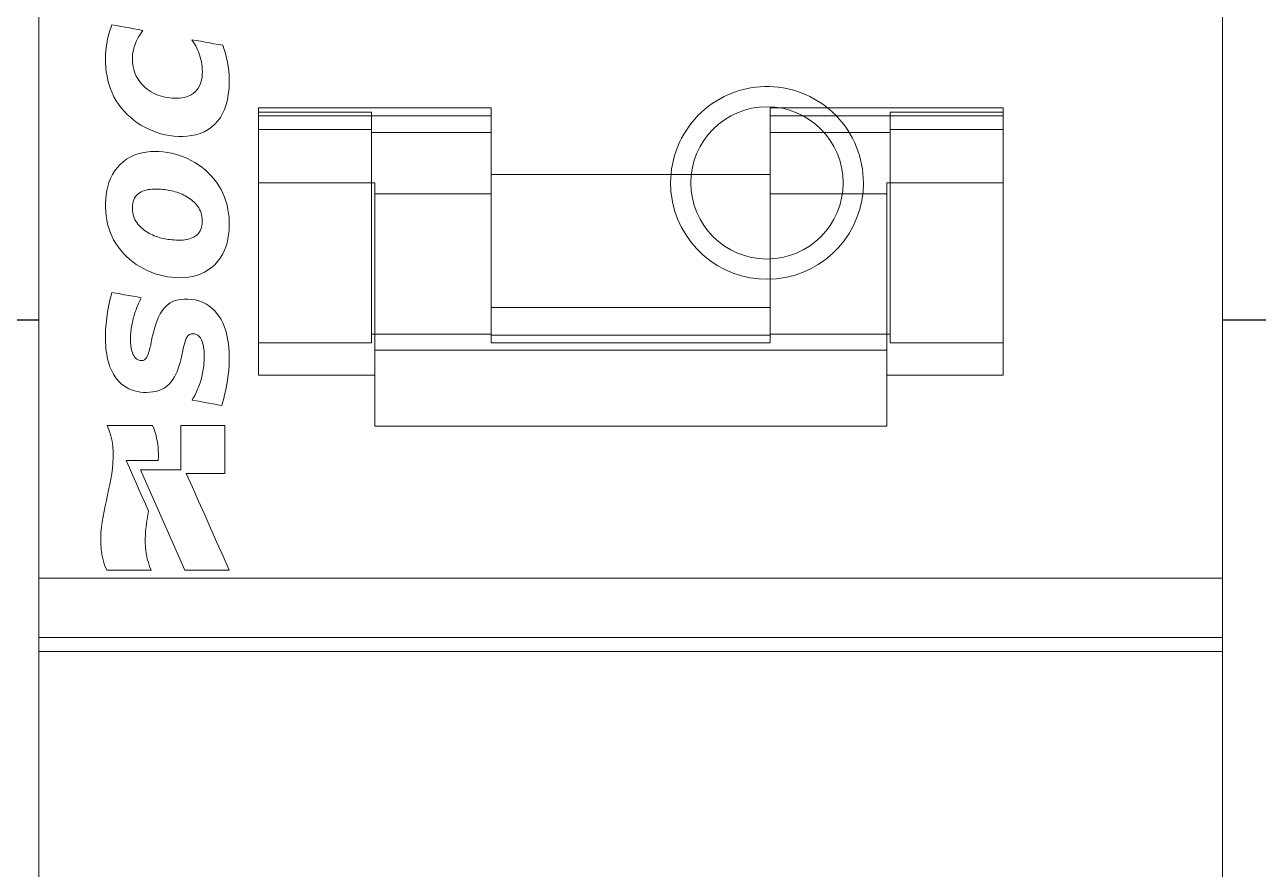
# Model space of a CAD drawing. Header units: millimetres. Extents: x 37984 to 70752, y 14140 to 37584.
# Drawn here: x 39367.83 to 39386.38, y 35683.64 to 35696.34 of the extents above; entities that cross this region are included whole.
import ezdxf

# ---------------------------------------------------------------- set-up
doc = ezdxf.new("R2010")
doc.units = ezdxf.units.MM
doc.set_wipeout_variables(frame=1)
doc.layers.add('000-PI-Oprema', color=30, linetype='Continuous', lineweight=5)
doc.layers.add('004-PI-DIN Šina', color=3, linetype='Continuous')

# ---------------------------------------------------------------- blocks, each defined once
blk = doc.blocks.new('*U853')
at = {"layer": '004-PI-DIN Šina'}
blk.add_lwpolyline([(410, -17.5), (410, 17.5), (0, 17.5), (0, -17.5)], close=True, dxfattribs=at)
blk = doc.blocks.new('U30_48290102')
blk.add_wipeout([(47046.392, 36634.767), (47064.192, 36634.767), (47064.192, 36545.267), (47046.392, 36545.267)]).dxf.layer = '000-PI-Oprema'
at = {"layer": '000-PI-Oprema'}
for p, q in [((47046.392, 36568.63), (47046.392, 36611.404)), ((47064.192, 36568.63), (47064.192, 36611.404)), ((47047.465, 36576.886), (47047.478, 36576.922)), ((47047.478, 36576.922), (47047.491, 36576.957)), ((47047.491, 36576.957), (47047.557, 36576.945)), ((47047.557, 36576.945), (47047.623, 36576.932)), ((47047.623, 36576.932), (47047.689, 36576.92)), ((47047.689, 36576.92), (47047.755, 36576.908)), ((47047.755, 36576.908), (47047.821, 36576.896)), ((47047.418, 36576.705), (47047.425, 36576.742)), ((47047.425, 36576.742), (47047.434, 36576.778)), ((47047.434, 36576.778), (47047.443, 36576.815)), ((47047.443, 36576.815), (47047.454, 36576.851)), ((47047.454, 36576.851), (47047.465, 36576.886)), ((47047.821, 36576.896), (47047.887, 36576.883)), ((47047.877, 36576.746), (47047.861, 36576.713)), ((47047.894, 36576.778), (47047.877, 36576.746)), ((47047.887, 36576.883), (47047.953, 36576.871)), ((47047.913, 36576.81), (47047.894, 36576.778)), ((47047.933, 36576.841), (47047.913, 36576.81)), ((47047.953, 36576.871), (47047.933, 36576.841)), ((47047.953, 36576.871), (47047.953, 36576.871)), ((47048.693, 36576.731), (47048.759, 36576.719)), ((47048.713, 36576.7), (47048.693, 36576.731)), ((47048.693, 36576.731), (47048.693, 36576.731)), ((47047.394, 36576.509), (47047.399, 36576.575)), ((47047.399, 36576.575), (47047.406, 36576.64)), ((47047.406, 36576.64), (47047.418, 36576.705)), ((47047.418, 36576.705), (47047.418, 36576.705)), ((47047.806, 36576.54), (47047.801, 36576.503)), ((47047.813, 36576.575), (47047.806, 36576.54)), ((47047.822, 36576.611), (47047.813, 36576.575)), ((47047.833, 36576.645), (47047.822, 36576.611)), ((47047.846, 36576.68), (47047.833, 36576.645)), ((47047.861, 36576.713), (47047.846, 36576.68)), ((47048.733, 36576.669), (47048.713, 36576.7)), ((47048.751, 36576.637), (47048.733, 36576.669)), ((47048.767, 36576.604), (47048.751, 36576.637)), ((47048.759, 36576.719), (47048.825, 36576.707)), ((47048.783, 36576.571), (47048.767, 36576.604)), ((47048.796, 36576.537), (47048.783, 36576.571)), ((47048.809, 36576.502), (47048.796, 36576.537)), ((47048.825, 36576.707), (47048.891, 36576.695)), ((47048.891, 36576.695), (47048.958, 36576.683)), ((47048.958, 36576.683), (47049.024, 36576.671)), ((47049.024, 36576.671), (47049.09, 36576.659)), ((47049.09, 36576.659), (47049.156, 36576.647)), ((47049.156, 36576.647), (47049.178, 36576.586)), ((47049.156, 36576.647), (47049.156, 36576.647)), ((47049.178, 36576.586), (47049.197, 36576.523)), ((47047.392, 36576.444), (47047.394, 36576.509)), ((47047.393, 36576.378), (47047.392, 36576.444)), ((47047.398, 36576.312), (47047.393, 36576.378)), ((47047.801, 36576.503), (47047.798, 36576.467)), ((47047.798, 36576.467), (47047.798, 36576.43)), ((47047.798, 36576.43), (47047.8, 36576.394)), ((47047.8, 36576.394), (47047.804, 36576.357)), ((47047.804, 36576.357), (47047.81, 36576.321)), ((47048.819, 36576.467), (47048.809, 36576.502)), ((47048.828, 36576.432), (47048.819, 36576.467)), ((47048.836, 36576.396), (47048.828, 36576.432)), ((47048.842, 36576.36), (47048.836, 36576.396)), ((47048.846, 36576.323), (47048.842, 36576.36)), ((47049.197, 36576.523), (47049.213, 36576.459)), ((47049.213, 36576.459), (47049.226, 36576.395)), ((47049.226, 36576.395), (47049.237, 36576.33)), ((47047.405, 36576.246), (47047.398, 36576.312)), ((47047.416, 36576.182), (47047.405, 36576.246)), ((47047.429, 36576.117), (47047.416, 36576.182)), ((47047.81, 36576.321), (47047.818, 36576.285)), ((47047.818, 36576.285), (47047.829, 36576.25)), ((47047.829, 36576.25), (47047.842, 36576.216)), ((47047.842, 36576.216), (47047.857, 36576.183)), ((47047.857, 36576.183), (47047.875, 36576.151)), ((47048.84, 36576.141), (47048.845, 36576.177)), ((47048.845, 36576.177), (47048.849, 36576.213)), ((47048.849, 36576.287), (47048.846, 36576.323)), ((47048.85, 36576.25), (47048.849, 36576.287)), ((47048.849, 36576.213), (47048.85, 36576.25)), ((47049.237, 36576.33), (47049.246, 36576.264)), ((47049.246, 36576.264), (47049.251, 36576.199)), ((47049.251, 36576.199), (47049.254, 36576.134)), ((47047.447, 36576.054), (47047.429, 36576.117)), ((47047.468, 36575.991), (47047.447, 36576.054)), ((47047.493, 36575.93), (47047.468, 36575.991)), ((47047.875, 36576.151), (47047.894, 36576.12)), ((47047.894, 36576.12), (47047.916, 36576.09)), ((47047.916, 36576.09), (47047.94, 36576.062)), ((47047.94, 36576.062), (47047.965, 36576.036)), ((47047.965, 36576.036), (47047.992, 36576.011)), ((47047.992, 36576.011), (47048.021, 36575.988)), ((47048.021, 36575.988), (47048.05, 36575.966)), ((47048.765, 36575.975), (47048.787, 36576.004)), ((47048.787, 36576.004), (47048.805, 36576.036)), ((47048.805, 36576.036), (47048.82, 36576.07)), ((47048.82, 36576.07), (47048.831, 36576.105)), ((47048.831, 36576.105), (47048.84, 36576.141)), ((47049.251, 36576.002), (47049.245, 36575.936)), ((47049.254, 36576.068), (47049.251, 36576.002)), ((47049.254, 36576.134), (47049.254, 36576.068)), ((47056.961, 36575.976), (47057.029, 36575.993)), ((47057.029, 36575.993), (47057.098, 36576.006)), ((47057.098, 36576.006), (47057.167, 36576.017)), ((47057.167, 36576.017), (47057.237, 36576.023)), ((47057.237, 36576.023), (47057.307, 36576.027)), ((47057.307, 36576.027), (47057.377, 36576.027)), ((47057.377, 36576.027), (47057.447, 36576.023)), ((47057.447, 36576.023), (47057.517, 36576.017)), ((47057.517, 36576.017), (47057.587, 36576.006)), ((47057.587, 36576.006), (47057.656, 36575.993)), ((47057.656, 36575.993), (47057.724, 36575.976)), ((47047.521, 36575.871), (47047.493, 36575.93)), ((47047.554, 36575.813), (47047.521, 36575.871)), ((47047.59, 36575.759), (47047.554, 36575.813)), ((47048.05, 36575.966), (47048.081, 36575.946)), ((47048.081, 36575.946), (47048.113, 36575.928)), ((47048.113, 36575.928), (47048.146, 36575.912)), ((47048.146, 36575.912), (47048.181, 36575.898)), ((47048.181, 36575.898), (47048.215, 36575.886)), ((47048.215, 36575.886), (47048.251, 36575.876)), ((47048.251, 36575.876), (47048.286, 36575.868)), ((47048.286, 36575.868), (47048.322, 36575.861)), ((47048.322, 36575.861), (47048.359, 36575.856)), ((47048.359, 36575.856), (47048.396, 36575.852)), ((47048.396, 36575.852), (47048.432, 36575.851)), ((47048.432, 36575.851), (47048.469, 36575.851)), ((47048.469, 36575.851), (47048.506, 36575.853)), ((47048.506, 36575.853), (47048.543, 36575.857)), ((47048.543, 36575.857), (47048.579, 36575.864)), ((47048.579, 36575.864), (47048.614, 36575.873)), ((47048.614, 36575.873), (47048.649, 36575.887)), ((47048.649, 36575.887), (47048.681, 36575.904)), ((47048.681, 36575.904), (47048.712, 36575.924)), ((47048.712, 36575.924), (47048.74, 36575.948)), ((47048.74, 36575.948), (47048.765, 36575.975)), ((47049.222, 36575.806), (47049.204, 36575.743)), ((47049.235, 36575.871), (47049.222, 36575.806)), ((47049.245, 36575.936), (47049.235, 36575.871)), ((47056.518, 36575.77), (47056.576, 36575.808)), ((47056.576, 36575.808), (47056.637, 36575.844)), ((47056.637, 36575.844), (47056.699, 36575.877)), ((47056.699, 36575.877), (47056.763, 36575.906)), ((47056.763, 36575.906), (47056.828, 36575.933)), ((47056.828, 36575.933), (47056.894, 36575.956)), ((47056.894, 36575.956), (47056.961, 36575.976)), ((47057.724, 36575.976), (47057.791, 36575.956)), ((47057.791, 36575.956), (47057.857, 36575.933)), ((47057.857, 36575.933), (47057.922, 36575.906)), ((47057.922, 36575.906), (47057.985, 36575.877)), ((47057.985, 36575.877), (47058.048, 36575.844)), ((47058.048, 36575.844), (47058.108, 36575.808)), ((47058.108, 36575.808), (47058.167, 36575.77)), ((47047.63, 36575.706), (47047.59, 36575.759)), ((47047.673, 36575.656), (47047.63, 36575.706)), ((47047.719, 36575.608), (47047.673, 36575.656)), ((47047.767, 36575.564), (47047.719, 36575.608)), ((47049.154, 36575.62), (47049.121, 36575.563)), ((47049.182, 36575.68), (47049.154, 36575.62)), ((47049.204, 36575.743), (47049.182, 36575.68)), ((47053.192, 36575.706), (47049.692, 36575.706)), ((47049.692, 36575.642), (47049.692, 36575.706)), ((47049.692, 36575.642), (47051.392, 36575.642)), ((47049.692, 36575.381), (47049.692, 36575.642)), ((47051.392, 36575.642), (47051.392, 36575.336)), ((47053.192, 36575.706), (47053.192, 36575.336)), ((47056.304, 36575.589), (47056.354, 36575.638)), ((47056.354, 36575.638), (47056.407, 36575.685)), ((47056.407, 36575.685), (47056.461, 36575.729)), ((47056.461, 36575.729), (47056.518, 36575.77)), ((47060.892, 36575.706), (47057.392, 36575.706)), ((47057.392, 36575.336), (47057.392, 36575.706)), ((47058.167, 36575.77), (47058.224, 36575.729)), ((47058.224, 36575.729), (47058.278, 36575.685)), ((47058.278, 36575.685), (47058.33, 36575.638)), ((47058.33, 36575.638), (47058.38, 36575.589)), ((47059.192, 36575.642), (47060.892, 36575.642)), ((47059.192, 36575.336), (47059.192, 36575.642)), ((47060.892, 36575.706), (47060.892, 36575.642)), ((47060.892, 36575.642), (47060.892, 36575.381)), ((47047.818, 36575.522), (47047.767, 36575.564)), ((47047.871, 36575.483), (47047.818, 36575.522)), ((47047.926, 36575.447), (47047.871, 36575.483)), ((47047.984, 36575.415), (47047.926, 36575.447)), ((47049.038, 36575.46), (47048.989, 36575.416)), ((47049.082, 36575.509), (47049.038, 36575.46)), ((47049.121, 36575.563), (47049.082, 36575.509)), ((47049.692, 36575.584), (47053.192, 36575.584)), ((47056.129, 36575.371), (47056.169, 36575.429)), ((47056.169, 36575.429), (47056.211, 36575.484)), ((47056.211, 36575.484), (47056.256, 36575.538)), ((47056.256, 36575.538), (47056.304, 36575.589)), ((47057.392, 36575.584), (47060.892, 36575.584)), ((47058.38, 36575.589), (47058.428, 36575.538)), ((47058.428, 36575.538), (47058.473, 36575.484)), ((47058.473, 36575.484), (47058.516, 36575.429)), ((47058.516, 36575.429), (47058.556, 36575.371)), ((47048.043, 36575.385), (47047.984, 36575.415)), ((47048.104, 36575.359), (47048.043, 36575.385)), ((47048.165, 36575.336), (47048.104, 36575.359)), ((47048.228, 36575.317), (47048.165, 36575.336)), ((47048.293, 36575.302), (47048.228, 36575.317)), ((47048.358, 36575.29), (47048.293, 36575.302)), ((47048.423, 36575.281), (47048.358, 36575.29)), ((47048.489, 36575.277), (47048.423, 36575.281)), ((47048.555, 36575.276), (47048.489, 36575.277)), ((47048.621, 36575.28), (47048.555, 36575.276)), ((47048.687, 36575.288), (47048.621, 36575.28)), ((47048.752, 36575.301), (47048.687, 36575.288)), ((47048.815, 36575.32), (47048.752, 36575.301)), ((47048.876, 36575.346), (47048.815, 36575.32)), ((47048.935, 36575.378), (47048.876, 36575.346)), ((47048.989, 36575.416), (47048.935, 36575.378)), ((47051.392, 36575.381), (47049.692, 36575.381)), ((47049.692, 36572.173), (47049.692, 36575.381)), ((47051.392, 36575.336), (47053.192, 36575.336)), ((47051.392, 36572.301), (47051.392, 36575.336)), ((47053.192, 36572.301), (47053.192, 36575.336)), ((47056.027, 36575.188), (47056.058, 36575.251)), ((47056.058, 36575.251), (47056.092, 36575.312)), ((47056.092, 36575.312), (47056.129, 36575.371)), ((47057.392, 36575.336), (47059.192, 36575.336)), ((47057.392, 36572.301), (47057.392, 36575.336)), ((47058.556, 36575.371), (47058.593, 36575.312)), ((47058.593, 36575.312), (47058.626, 36575.251)), ((47058.626, 36575.251), (47058.657, 36575.188)), ((47060.892, 36575.381), (47059.192, 36575.381)), ((47059.192, 36572.301), (47059.192, 36575.336)), ((47060.892, 36572.173), (47060.892, 36575.381)), ((47055.953, 36574.991), (47055.974, 36575.058)), ((47055.974, 36575.058), (47055.999, 36575.123)), ((47055.999, 36575.123), (47056.027, 36575.188)), ((47058.657, 36575.188), (47058.685, 36575.123)), ((47058.685, 36575.123), (47058.71, 36575.058)), ((47058.71, 36575.058), (47058.732, 36574.991)), ((47047.612, 36574.852), (47047.659, 36574.895)), ((47047.659, 36574.895), (47047.71, 36574.933)), ((47047.71, 36574.933), (47047.765, 36574.965)), ((47047.765, 36574.965), (47047.823, 36574.992)), ((47047.823, 36574.992), (47047.882, 36575.014)), ((47047.882, 36575.014), (47047.944, 36575.03)), ((47047.944, 36575.03), (47048.007, 36575.041)), ((47048.007, 36575.041), (47048.07, 36575.048)), ((47048.07, 36575.048), (47048.134, 36575.05)), ((47048.134, 36575.05), (47048.197, 36575.049)), ((47048.197, 36575.049), (47048.26, 36575.044)), ((47048.26, 36575.044), (47048.324, 36575.036)), ((47048.324, 36575.036), (47048.386, 36575.024)), ((47048.386, 36575.024), (47048.448, 36575.009)), ((47048.448, 36575.009), (47048.508, 36574.99)), ((47048.508, 36574.99), (47048.568, 36574.968)), ((47048.568, 36574.968), (47048.626, 36574.943)), ((47048.626, 36574.943), (47048.683, 36574.915)), ((47048.683, 36574.915), (47048.738, 36574.884)), ((47048.738, 36574.884), (47048.792, 36574.849)), ((47055.919, 36574.856), (47055.934, 36574.924)), ((47055.934, 36574.924), (47055.953, 36574.991)), ((47058.732, 36574.991), (47058.75, 36574.924)), ((47058.75, 36574.924), (47058.765, 36574.856)), ((47047.469, 36574.644), (47047.497, 36574.701)), ((47047.497, 36574.701), (47047.53, 36574.755)), ((47047.53, 36574.755), (47047.569, 36574.806)), ((47047.569, 36574.806), (47047.612, 36574.852)), ((47048.792, 36574.849), (47048.843, 36574.812)), ((47048.843, 36574.812), (47048.892, 36574.772)), ((47048.892, 36574.772), (47048.939, 36574.73)), ((47048.939, 36574.73), (47048.984, 36574.684)), ((47048.984, 36574.684), (47049.025, 36574.636)), ((47057.392, 36574.704), (47053.192, 36574.704)), ((47053.192, 36574.704), (47053.192, 36574.704)), ((47055.894, 36574.647), (47055.899, 36574.717)), ((47055.899, 36574.717), (47055.908, 36574.787)), ((47055.908, 36574.787), (47055.919, 36574.856)), ((47057.392, 36574.704), (47057.392, 36574.704)), ((47058.765, 36574.856), (47058.777, 36574.787)), ((47058.777, 36574.787), (47058.785, 36574.717)), ((47058.785, 36574.717), (47058.79, 36574.647)), ((47047.413, 36574.462), (47047.427, 36574.524)), ((47047.427, 36574.524), (47047.445, 36574.585)), ((47047.445, 36574.585), (47047.469, 36574.644)), ((47049.025, 36574.636), (47049.064, 36574.586)), ((47049.064, 36574.586), (47049.099, 36574.534)), ((47049.099, 36574.534), (47049.131, 36574.478)), ((47049.692, 36574.576), (47051.442, 36574.576)), ((47051.442, 36574.576), (47051.442, 36571.686)), ((47055.892, 36574.577), (47055.894, 36574.647)), ((47055.893, 36574.552), (47055.892, 36574.577)), ((47055.893, 36574.526), (47055.893, 36574.552)), ((47055.894, 36574.501), (47055.893, 36574.526)), ((47055.896, 36574.475), (47055.894, 36574.501)), ((47058.792, 36574.577), (47058.786, 36574.444)), ((47058.79, 36574.647), (47058.792, 36574.577)), ((47059.142, 36574.576), (47059.142, 36571.686)), ((47059.142, 36574.576), (47060.892, 36574.576)), ((47047.393, 36574.273), (47047.396, 36574.336)), ((47047.396, 36574.336), (47047.402, 36574.4)), ((47047.402, 36574.4), (47047.413, 36574.462)), ((47047.82, 36574.322), (47047.811, 36574.296)), ((47047.832, 36574.347), (47047.82, 36574.322)), ((47047.847, 36574.371), (47047.832, 36574.347)), ((47047.865, 36574.392), (47047.847, 36574.371)), ((47047.885, 36574.411), (47047.865, 36574.392)), ((47047.907, 36574.427), (47047.885, 36574.411)), ((47047.885, 36574.411), (47047.885, 36574.411)), ((47047.931, 36574.441), (47047.907, 36574.427)), ((47047.955, 36574.453), (47047.931, 36574.441)), ((47047.981, 36574.463), (47047.955, 36574.453)), ((47048.007, 36574.47), (47047.981, 36574.463)), ((47048.034, 36574.476), (47048.007, 36574.47)), ((47048.062, 36574.48), (47048.034, 36574.476)), ((47048.089, 36574.483), (47048.062, 36574.48)), ((47048.117, 36574.484), (47048.089, 36574.483)), ((47048.144, 36574.485), (47048.117, 36574.484)), ((47048.171, 36574.485), (47048.144, 36574.485)), ((47048.199, 36574.484), (47048.171, 36574.485)), ((47048.226, 36574.482), (47048.199, 36574.484)), ((47048.254, 36574.48), (47048.226, 36574.482)), ((47048.281, 36574.477), (47048.254, 36574.48)), ((47048.308, 36574.473), (47048.281, 36574.477)), ((47048.335, 36574.469), (47048.308, 36574.473)), ((47048.362, 36574.464), (47048.335, 36574.469)), ((47048.389, 36574.458), (47048.362, 36574.464)), ((47048.416, 36574.452), (47048.389, 36574.458)), ((47048.442, 36574.444), (47048.416, 36574.452)), ((47048.468, 36574.436), (47048.442, 36574.444)), ((47048.494, 36574.427), (47048.468, 36574.436)), ((47048.52, 36574.417), (47048.494, 36574.427)), ((47048.545, 36574.406), (47048.52, 36574.417)), ((47048.57, 36574.395), (47048.545, 36574.406)), ((47048.594, 36574.382), (47048.57, 36574.395)), ((47048.618, 36574.368), (47048.594, 36574.382)), ((47048.641, 36574.354), (47048.618, 36574.368)), ((47048.664, 36574.338), (47048.641, 36574.354)), ((47048.686, 36574.322), (47048.664, 36574.338)), ((47048.707, 36574.304), (47048.686, 36574.322)), ((47049.131, 36574.478), (47049.159, 36574.421)), ((47049.159, 36574.421), (47049.159, 36574.421)), ((47049.159, 36574.421), (47049.183, 36574.363)), ((47049.183, 36574.363), (47049.204, 36574.303)), ((47051.442, 36574.411), (47053.192, 36574.411)), ((47055.898, 36574.45), (47055.896, 36574.475)), ((47055.9, 36574.424), (47055.898, 36574.45)), ((47055.921, 36574.292), (47055.9, 36574.424)), ((47057.392, 36574.411), (47059.142, 36574.411)), ((47058.768, 36574.313), (47058.738, 36574.183)), ((47058.786, 36574.444), (47058.768, 36574.313)), ((47047.393, 36574.209), (47047.393, 36574.273)), ((47047.396, 36574.146), (47047.393, 36574.209)), ((47047.403, 36574.083), (47047.396, 36574.146)), ((47047.8, 36574.242), (47047.798, 36574.214)), ((47047.798, 36574.214), (47047.798, 36574.186)), ((47047.798, 36574.186), (47047.8, 36574.159)), ((47047.804, 36574.269), (47047.8, 36574.242)), ((47047.8, 36574.159), (47047.803, 36574.131)), ((47047.803, 36574.131), (47047.809, 36574.104)), ((47047.811, 36574.296), (47047.804, 36574.269)), ((47048.727, 36574.285), (47048.707, 36574.304)), ((47048.746, 36574.266), (47048.727, 36574.285)), ((47048.764, 36574.245), (47048.746, 36574.266)), ((47048.781, 36574.223), (47048.764, 36574.245)), ((47048.796, 36574.2), (47048.781, 36574.223)), ((47048.809, 36574.176), (47048.796, 36574.2)), ((47048.821, 36574.151), (47048.809, 36574.176)), ((47048.83, 36574.125), (47048.821, 36574.151)), ((47048.838, 36574.099), (47048.83, 36574.125)), ((47049.204, 36574.303), (47049.221, 36574.241)), ((47049.221, 36574.241), (47049.234, 36574.179)), ((47049.234, 36574.179), (47049.244, 36574.117)), ((47055.953, 36574.162), (47055.921, 36574.292)), ((47055.997, 36574.036), (47055.953, 36574.162)), ((47058.738, 36574.183), (47058.695, 36574.056)), ((47047.413, 36574.02), (47047.403, 36574.083)), ((47047.426, 36573.958), (47047.413, 36574.02)), ((47047.443, 36573.897), (47047.426, 36573.958)), ((47047.809, 36574.104), (47047.816, 36574.078)), ((47047.816, 36574.078), (47047.826, 36574.052)), ((47047.826, 36574.052), (47047.837, 36574.026)), ((47047.837, 36574.026), (47047.85, 36574.002)), ((47047.85, 36574.002), (47047.865, 36573.979)), ((47047.865, 36573.979), (47047.882, 36573.957)), ((47047.882, 36573.957), (47047.9, 36573.935)), ((47048.843, 36574.072), (47048.838, 36574.099)), ((47048.847, 36574.044), (47048.843, 36574.072)), ((47048.843, 36573.935), (47048.847, 36573.962)), ((47048.849, 36574.017), (47048.847, 36574.044)), ((47048.847, 36573.962), (47048.849, 36573.989)), ((47048.849, 36573.989), (47048.849, 36574.017)), ((47049.244, 36574.117), (47049.251, 36574.054)), ((47049.251, 36574.054), (47049.254, 36573.99)), ((47049.254, 36573.99), (47049.254, 36573.927)), ((47056.052, 36573.915), (47055.997, 36574.036)), ((47058.695, 36574.056), (47058.642, 36573.935)), ((47047.464, 36573.837), (47047.443, 36573.897)), ((47047.488, 36573.779), (47047.464, 36573.837)), ((47047.488, 36573.779), (47047.488, 36573.779)), ((47047.516, 36573.721), (47047.488, 36573.779)), ((47047.9, 36573.935), (47047.919, 36573.916)), ((47047.919, 36573.916), (47047.939, 36573.897)), ((47047.939, 36573.897), (47047.96, 36573.879)), ((47047.96, 36573.879), (47047.982, 36573.862)), ((47047.982, 36573.862), (47048.005, 36573.847)), ((47048.005, 36573.847), (47048.028, 36573.832)), ((47048.028, 36573.832), (47048.052, 36573.818)), ((47048.052, 36573.818), (47048.077, 36573.805)), ((47048.077, 36573.805), (47048.102, 36573.794)), ((47048.102, 36573.794), (47048.127, 36573.783)), ((47048.127, 36573.783), (47048.153, 36573.773)), ((47048.153, 36573.773), (47048.179, 36573.764)), ((47048.179, 36573.764), (47048.205, 36573.756)), ((47048.205, 36573.756), (47048.232, 36573.748)), ((47048.695, 36573.749), (47048.72, 36573.761)), ((47048.72, 36573.761), (47048.743, 36573.776)), ((47048.743, 36573.776), (47048.765, 36573.792)), ((47048.765, 36573.792), (47048.785, 36573.812)), ((47048.785, 36573.812), (47048.802, 36573.833)), ((47048.802, 36573.833), (47048.816, 36573.857)), ((47048.816, 36573.857), (47048.828, 36573.882)), ((47048.828, 36573.882), (47048.837, 36573.908)), ((47048.837, 36573.908), (47048.843, 36573.935)), ((47049.245, 36573.8), (47049.235, 36573.738)), ((47049.251, 36573.863), (47049.245, 36573.8)), ((47049.254, 36573.927), (47049.251, 36573.863)), ((47056.119, 36573.799), (47056.052, 36573.915)), ((47056.195, 36573.691), (47056.119, 36573.799)), ((47058.578, 36573.818), (47058.503, 36573.708)), ((47058.642, 36573.935), (47058.578, 36573.818)), ((47047.548, 36573.666), (47047.516, 36573.721)), ((47047.583, 36573.614), (47047.548, 36573.666)), ((47047.622, 36573.564), (47047.583, 36573.614)), ((47048.232, 36573.748), (47048.259, 36573.742)), ((47048.259, 36573.742), (47048.285, 36573.736)), ((47048.285, 36573.736), (47048.313, 36573.731)), ((47048.313, 36573.731), (47048.34, 36573.727)), ((47048.34, 36573.727), (47048.367, 36573.724)), ((47048.367, 36573.724), (47048.395, 36573.721)), ((47048.395, 36573.721), (47048.423, 36573.719)), ((47048.423, 36573.719), (47048.45, 36573.717)), ((47048.45, 36573.717), (47048.478, 36573.716)), ((47048.478, 36573.716), (47048.506, 36573.716)), ((47048.506, 36573.716), (47048.533, 36573.717)), ((47048.506, 36573.716), (47048.506, 36573.716)), ((47048.533, 36573.717), (47048.561, 36573.718)), ((47048.561, 36573.718), (47048.588, 36573.721)), ((47048.588, 36573.721), (47048.615, 36573.726)), ((47048.615, 36573.726), (47048.642, 36573.731)), ((47048.642, 36573.731), (47048.669, 36573.739)), ((47048.669, 36573.739), (47048.695, 36573.749)), ((47049.202, 36573.615), (47049.179, 36573.556)), ((47049.221, 36573.676), (47049.202, 36573.615)), ((47049.235, 36573.738), (47049.221, 36573.676)), ((47056.281, 36573.589), (47056.195, 36573.691)), ((47056.377, 36573.496), (47056.281, 36573.589)), ((47058.418, 36573.605), (47058.324, 36573.511)), ((47058.503, 36573.708), (47058.418, 36573.605)), ((47047.664, 36573.516), (47047.622, 36573.564)), ((47047.708, 36573.471), (47047.664, 36573.516)), ((47047.755, 36573.428), (47047.708, 36573.471)), ((47047.804, 36573.389), (47047.755, 36573.428)), ((47047.856, 36573.352), (47047.804, 36573.389)), ((47049.079, 36573.394), (47049.036, 36573.347)), ((47049.117, 36573.445), (47049.079, 36573.394)), ((47049.151, 36573.499), (47049.117, 36573.445)), ((47049.179, 36573.556), (47049.151, 36573.499)), ((47056.48, 36573.411), (47056.377, 36573.496)), ((47056.591, 36573.337), (47056.48, 36573.411)), ((47058.222, 36573.425), (47058.112, 36573.349)), ((47058.324, 36573.511), (47058.222, 36573.425)), ((47047.909, 36573.318), (47047.856, 36573.352)), ((47047.965, 36573.287), (47047.909, 36573.318)), ((47048.022, 36573.258), (47047.965, 36573.287)), ((47048.08, 36573.233), (47048.022, 36573.258)), ((47048.139, 36573.211), (47048.08, 36573.233)), ((47048.2, 36573.193), (47048.139, 36573.211)), ((47048.825, 36573.208), (47048.765, 36573.186)), ((47048.883, 36573.235), (47048.825, 36573.208)), ((47048.938, 36573.267), (47048.883, 36573.235)), ((47048.989, 36573.305), (47048.938, 36573.267)), ((47049.036, 36573.347), (47048.989, 36573.305)), ((47056.708, 36573.274), (47056.591, 36573.337)), ((47056.831, 36573.221), (47056.708, 36573.274)), ((47056.958, 36573.179), (47056.831, 36573.221)), ((47057.875, 36573.229), (47057.749, 36573.185)), ((47057.996, 36573.283), (47057.875, 36573.229)), ((47058.112, 36573.349), (47057.996, 36573.283)), ((47048.262, 36573.177), (47048.2, 36573.193)), ((47048.324, 36573.165), (47048.262, 36573.177)), ((47048.387, 36573.157), (47048.324, 36573.165)), ((47048.45, 36573.152), (47048.387, 36573.157)), ((47048.514, 36573.15), (47048.45, 36573.152)), ((47048.577, 36573.153), (47048.514, 36573.15)), ((47048.641, 36573.159), (47048.577, 36573.153)), ((47048.704, 36573.17), (47048.641, 36573.159)), ((47048.765, 36573.186), (47048.704, 36573.17)), ((47057.087, 36573.15), (47056.958, 36573.179)), ((47057.22, 36573.133), (47057.087, 36573.15)), ((47057.354, 36573.127), (47057.22, 36573.133)), ((47057.487, 36573.134), (47057.354, 36573.127)), ((47057.619, 36573.154), (47057.487, 36573.134)), ((47057.749, 36573.185), (47057.619, 36573.154)), ((47047.465, 36572.834), (47047.454, 36572.786)), ((47047.477, 36572.882), (47047.465, 36572.834)), ((47047.491, 36572.93), (47047.477, 36572.882)), ((47047.553, 36572.918), (47047.491, 36572.93)), ((47047.491, 36572.93), (47047.491, 36572.93)), ((47047.616, 36572.907), (47047.553, 36572.918)), ((47047.679, 36572.895), (47047.616, 36572.907)), ((47047.742, 36572.884), (47047.679, 36572.895)), ((47047.805, 36572.872), (47047.742, 36572.884)), ((47047.868, 36572.861), (47047.805, 36572.872)), ((47047.931, 36572.849), (47047.868, 36572.861)), ((47047.909, 36572.805), (47047.92, 36572.828)), ((47047.92, 36572.828), (47047.931, 36572.849)), ((47047.931, 36572.849), (47047.931, 36572.849)), ((47048.578, 36572.83), (47048.523, 36572.825)), ((47048.634, 36572.83), (47048.578, 36572.83)), ((47048.69, 36572.825), (47048.634, 36572.83)), ((47047.425, 36572.64), (47047.418, 36572.591)), ((47047.434, 36572.689), (47047.425, 36572.64)), ((47047.443, 36572.737), (47047.434, 36572.689)), ((47047.454, 36572.786), (47047.443, 36572.737)), ((47047.837, 36572.625), (47047.845, 36572.648)), ((47047.845, 36572.648), (47047.853, 36572.67)), ((47047.853, 36572.67), (47047.862, 36572.693)), ((47047.862, 36572.693), (47047.871, 36572.716)), ((47047.871, 36572.716), (47047.88, 36572.738)), ((47047.88, 36572.738), (47047.889, 36572.761)), ((47047.889, 36572.761), (47047.899, 36572.783)), ((47047.899, 36572.783), (47047.909, 36572.805)), ((47048.246, 36572.655), (47048.217, 36572.607)), ((47048.28, 36572.699), (47048.246, 36572.655)), ((47048.32, 36572.738), (47048.28, 36572.699)), ((47048.365, 36572.771), (47048.32, 36572.738)), ((47048.415, 36572.796), (47048.365, 36572.771)), ((47048.468, 36572.814), (47048.415, 36572.796)), ((47048.523, 36572.825), (47048.468, 36572.814)), ((47048.745, 36572.816), (47048.69, 36572.825)), ((47048.799, 36572.802), (47048.745, 36572.816)), ((47048.851, 36572.782), (47048.799, 36572.802)), ((47048.901, 36572.758), (47048.851, 36572.782)), ((47048.949, 36572.729), (47048.901, 36572.758)), ((47048.992, 36572.694), (47048.949, 36572.729)), ((47049.033, 36572.656), (47048.992, 36572.694)), ((47049.07, 36572.614), (47049.033, 36572.656)), ((47057.392, 36572.704), (47053.192, 36572.704)), ((47053.192, 36572.704), (47053.192, 36572.704)), ((47057.392, 36572.704), (47057.392, 36572.704)), ((47047.401, 36572.455), (47047.397, 36572.41)), ((47047.406, 36572.501), (47047.401, 36572.455)), ((47047.411, 36572.546), (47047.406, 36572.501)), ((47047.418, 36572.591), (47047.411, 36572.546)), ((47047.418, 36572.591), (47047.418, 36572.591)), ((47047.788, 36572.436), (47047.793, 36572.46)), ((47047.793, 36572.46), (47047.798, 36572.484)), ((47047.798, 36572.484), (47047.804, 36572.508)), ((47047.804, 36572.508), (47047.81, 36572.531)), ((47047.81, 36572.531), (47047.816, 36572.555)), ((47047.816, 36572.555), (47047.823, 36572.578)), ((47047.823, 36572.578), (47047.83, 36572.601)), ((47047.83, 36572.601), (47047.837, 36572.625)), ((47048.151, 36572.454), (47048.134, 36572.402)), ((47048.171, 36572.506), (47048.151, 36572.454)), ((47048.192, 36572.557), (47048.171, 36572.506)), ((47048.217, 36572.607), (47048.192, 36572.557)), ((47049.102, 36572.569), (47049.07, 36572.614)), ((47049.131, 36572.522), (47049.102, 36572.569)), ((47049.157, 36572.472), (47049.131, 36572.522)), ((47049.179, 36572.421), (47049.157, 36572.472)), ((47047.393, 36572.318), (47047.392, 36572.273)), ((47047.392, 36572.273), (47047.392, 36572.227)), ((47047.394, 36572.364), (47047.393, 36572.318)), ((47047.397, 36572.41), (47047.394, 36572.364)), ((47047.77, 36572.268), (47047.771, 36572.292)), ((47047.771, 36572.292), (47047.772, 36572.316)), ((47047.772, 36572.316), (47047.775, 36572.34)), ((47047.775, 36572.34), (47047.777, 36572.364)), ((47047.777, 36572.364), (47047.781, 36572.388)), ((47047.781, 36572.388), (47047.784, 36572.412)), ((47047.784, 36572.412), (47047.788, 36572.436)), ((47048.105, 36572.294), (47048.092, 36572.24)), ((47048.119, 36572.348), (47048.105, 36572.294)), ((47048.134, 36572.402), (47048.119, 36572.348)), ((47048.621, 36572.259), (47048.638, 36572.28)), ((47048.638, 36572.28), (47048.659, 36572.296)), ((47048.659, 36572.296), (47048.683, 36572.305)), ((47048.683, 36572.305), (47048.709, 36572.308)), ((47048.709, 36572.308), (47048.735, 36572.306)), ((47048.735, 36572.306), (47048.761, 36572.299)), ((47048.761, 36572.299), (47048.783, 36572.286)), ((47048.783, 36572.286), (47048.803, 36572.269)), ((47048.803, 36572.269), (47048.82, 36572.248)), ((47049.197, 36572.369), (47049.179, 36572.421)), ((47049.213, 36572.316), (47049.197, 36572.369)), ((47049.225, 36572.261), (47049.213, 36572.316)), ((47053.192, 36572.301), (47051.392, 36572.301)), ((47051.392, 36572.301), (47051.392, 36572.288)), ((47051.392, 36572.288), (47051.392, 36572.173)), ((47053.192, 36572.301), (47053.192, 36572.288)), ((47053.192, 36572.288), (47053.192, 36572.173)), ((47053.192, 36572.288), (47057.392, 36572.288)), ((47059.192, 36572.301), (47057.392, 36572.301)), ((47057.392, 36572.288), (47057.392, 36572.301)), ((47057.392, 36572.173), (47057.392, 36572.288)), ((47059.192, 36572.288), (47059.192, 36572.301)), ((47059.192, 36572.173), (47059.192, 36572.288)), ((47047.392, 36572.227), (47047.393, 36572.181)), ((47047.393, 36572.181), (47047.396, 36572.136)), ((47047.396, 36572.136), (47047.4, 36572.09)), ((47047.4, 36572.09), (47047.405, 36572.045)), ((47047.769, 36572.243), (47047.77, 36572.268)), ((47047.769, 36572.219), (47047.769, 36572.243)), ((47047.77, 36572.194), (47047.769, 36572.219)), ((47047.771, 36572.17), (47047.77, 36572.194)), ((47047.773, 36572.146), (47047.771, 36572.17)), ((47047.776, 36572.121), (47047.773, 36572.146)), ((47047.78, 36572.097), (47047.776, 36572.121)), ((47047.785, 36572.073), (47047.78, 36572.097)), ((47048.062, 36572.094), (47048.056, 36572.07)), ((47048.068, 36572.118), (47048.062, 36572.094)), ((47048.073, 36572.142), (47048.068, 36572.118)), ((47048.076, 36572.156), (47048.073, 36572.142)), ((47048.073, 36572.142), (47048.073, 36572.142)), ((47048.079, 36572.17), (47048.076, 36572.156)), ((47048.081, 36572.184), (47048.079, 36572.17)), ((47048.084, 36572.198), (47048.081, 36572.184)), ((47048.087, 36572.212), (47048.084, 36572.198)), ((47048.089, 36572.226), (47048.087, 36572.212)), ((47048.092, 36572.24), (47048.089, 36572.226)), ((47048.092, 36572.24), (47048.092, 36572.24)), ((47048.556, 36572.061), (47048.562, 36572.086)), ((47048.562, 36572.086), (47048.568, 36572.112)), ((47048.568, 36572.112), (47048.575, 36572.137)), ((47048.575, 36572.137), (47048.582, 36572.163)), ((47048.582, 36572.163), (47048.59, 36572.187)), ((47048.59, 36572.187), (47048.599, 36572.212)), ((47048.599, 36572.212), (47048.609, 36572.236)), ((47048.609, 36572.236), (47048.621, 36572.259)), ((47048.82, 36572.248), (47048.833, 36572.226)), ((47048.833, 36572.226), (47048.844, 36572.202)), ((47048.844, 36572.202), (47048.853, 36572.178)), ((47048.853, 36572.178), (47048.859, 36572.153)), ((47048.859, 36572.153), (47048.865, 36572.127)), ((47048.865, 36572.127), (47048.869, 36572.102)), ((47048.869, 36572.102), (47048.873, 36572.076)), ((47049.235, 36572.207), (47049.225, 36572.261)), ((47049.243, 36572.151), (47049.235, 36572.207)), ((47049.249, 36572.096), (47049.243, 36572.151)), ((47049.252, 36572.042), (47049.249, 36572.096)), ((47049.692, 36572.173), (47051.392, 36572.173)), ((47049.692, 36572.173), (47049.692, 36571.686)), ((47057.392, 36572.173), (47053.192, 36572.173)), ((47059.192, 36572.173), (47060.892, 36572.173)), ((47060.892, 36571.686), (47060.892, 36572.173)), ((47047.405, 36572.045), (47047.411, 36572)), ((47047.411, 36572), (47047.42, 36571.955)), ((47047.42, 36571.955), (47047.43, 36571.91)), ((47047.43, 36571.91), (47047.442, 36571.866)), ((47047.791, 36572.05), (47047.785, 36572.073)), ((47047.798, 36572.026), (47047.791, 36572.05)), ((47047.807, 36572.003), (47047.798, 36572.026)), ((47047.818, 36571.981), (47047.807, 36572.003)), ((47047.831, 36571.961), (47047.818, 36571.981)), ((47047.847, 36571.942), (47047.831, 36571.961)), ((47047.866, 36571.926), (47047.847, 36571.942)), ((47047.887, 36571.914), (47047.866, 36571.926)), ((47047.911, 36571.906), (47047.887, 36571.914)), ((47047.935, 36571.904), (47047.911, 36571.906)), ((47047.96, 36571.907), (47047.935, 36571.904)), ((47047.982, 36571.918), (47047.96, 36571.907)), ((47048, 36571.934), (47047.982, 36571.918)), ((47048.015, 36571.954), (47048, 36571.934)), ((47048.025, 36571.977), (47048.015, 36571.954)), ((47048.034, 36572), (47048.025, 36571.977)), ((47048.042, 36572.023), (47048.034, 36572)), ((47048.05, 36572.046), (47048.042, 36572.023)), ((47048.056, 36572.07), (47048.05, 36572.046)), ((47048.515, 36571.873), (47048.527, 36571.918)), ((47048.527, 36571.918), (47048.537, 36571.963)), ((47048.537, 36571.963), (47048.54, 36571.977)), ((47048.537, 36571.963), (47048.537, 36571.963)), ((47048.54, 36571.977), (47048.543, 36571.991)), ((47048.543, 36571.991), (47048.546, 36572.005)), ((47048.546, 36572.005), (47048.548, 36572.019)), ((47048.548, 36572.019), (47048.551, 36572.033)), ((47048.551, 36572.033), (47048.554, 36572.047)), ((47048.554, 36572.047), (47048.556, 36572.061)), ((47048.556, 36572.061), (47048.556, 36572.061)), ((47048.873, 36572.076), (47048.875, 36572.051)), ((47048.875, 36572.051), (47048.877, 36572.025)), ((47048.878, 36571.921), (47048.876, 36571.896)), ((47048.877, 36572.025), (47048.878, 36571.999)), ((47048.878, 36571.999), (47048.879, 36571.973)), ((47048.879, 36571.973), (47048.878, 36571.947)), ((47048.878, 36571.947), (47048.878, 36571.921)), ((47049.254, 36571.987), (47049.252, 36572.042)), ((47049.255, 36571.932), (47049.254, 36571.987)), ((47049.254, 36571.878), (47049.255, 36571.932)), ((47059.142, 36572.059), (47051.442, 36572.059)), ((47047.442, 36571.866), (47047.456, 36571.822)), ((47047.456, 36571.822), (47047.473, 36571.78)), ((47047.473, 36571.78), (47047.492, 36571.738)), ((47047.492, 36571.738), (47047.514, 36571.698)), ((47048.453, 36571.7), (47048.471, 36571.742)), ((47048.471, 36571.742), (47048.488, 36571.785)), ((47048.488, 36571.785), (47048.502, 36571.829)), ((47048.502, 36571.829), (47048.515, 36571.873)), ((47048.854, 36571.717), (47048.849, 36571.692)), ((47048.859, 36571.743), (47048.854, 36571.717)), ((47048.863, 36571.768), (47048.859, 36571.743)), ((47048.867, 36571.793), (47048.863, 36571.768)), ((47048.87, 36571.819), (47048.867, 36571.793)), ((47048.872, 36571.844), (47048.87, 36571.819)), ((47048.874, 36571.87), (47048.872, 36571.844)), ((47048.876, 36571.896), (47048.874, 36571.87)), ((47049.235, 36571.659), (47049.242, 36571.713)), ((47049.242, 36571.713), (47049.247, 36571.768)), ((47049.247, 36571.768), (47049.251, 36571.823)), ((47049.251, 36571.823), (47049.254, 36571.878)), ((47047.514, 36571.698), (47047.538, 36571.659)), ((47047.538, 36571.659), (47047.566, 36571.623)), ((47047.566, 36571.623), (47047.596, 36571.588)), ((47047.596, 36571.588), (47047.629, 36571.556)), ((47047.629, 36571.556), (47047.665, 36571.528)), ((47047.665, 36571.528), (47047.703, 36571.502)), ((47048.316, 36571.518), (47048.35, 36571.548)), ((47048.35, 36571.548), (47048.381, 36571.583)), ((47048.381, 36571.583), (47048.408, 36571.62)), ((47048.408, 36571.62), (47048.432, 36571.659)), ((47048.432, 36571.659), (47048.453, 36571.7)), ((47048.807, 36571.543), (47048.798, 36571.519)), ((47048.815, 36571.568), (47048.807, 36571.543)), ((47048.823, 36571.592), (47048.815, 36571.568)), ((47048.83, 36571.617), (47048.823, 36571.592)), ((47048.837, 36571.642), (47048.83, 36571.617)), ((47048.843, 36571.667), (47048.837, 36571.642)), ((47048.849, 36571.692), (47048.843, 36571.667)), ((47049.208, 36571.496), (47049.218, 36571.55)), ((47049.218, 36571.55), (47049.227, 36571.604)), ((47049.227, 36571.604), (47049.235, 36571.659)), ((47049.692, 36571.686), (47051.442, 36571.686)), ((47051.442, 36570.918), (47051.442, 36571.686)), ((47059.142, 36570.918), (47059.142, 36571.686)), ((47060.892, 36571.686), (47059.142, 36571.686)), ((47047.703, 36571.502), (47047.744, 36571.48)), ((47047.744, 36571.48), (47047.786, 36571.462)), ((47047.786, 36571.462), (47047.83, 36571.448)), ((47047.83, 36571.448), (47047.875, 36571.438)), ((47047.875, 36571.438), (47047.92, 36571.431)), ((47047.92, 36571.431), (47047.966, 36571.426)), ((47047.966, 36571.426), (47048.012, 36571.425)), ((47048.012, 36571.425), (47048.059, 36571.427)), ((47048.059, 36571.427), (47048.104, 36571.432)), ((47048.104, 36571.432), (47048.149, 36571.44)), ((47048.149, 36571.44), (47048.194, 36571.453)), ((47048.194, 36571.453), (47048.237, 36571.47)), ((47048.237, 36571.47), (47048.278, 36571.491)), ((47048.278, 36571.491), (47048.316, 36571.518)), ((47048.722, 36571.356), (47048.709, 36571.333)), ((47048.735, 36571.378), (47048.722, 36571.356)), ((47048.747, 36571.401), (47048.735, 36571.378)), ((47048.758, 36571.425), (47048.747, 36571.401)), ((47048.769, 36571.448), (47048.758, 36571.425)), ((47048.779, 36571.472), (47048.769, 36571.448)), ((47048.789, 36571.495), (47048.779, 36571.472)), ((47048.798, 36571.519), (47048.789, 36571.495)), ((47049.171, 36571.335), (47049.184, 36571.388)), ((47049.184, 36571.388), (47049.197, 36571.442)), ((47049.197, 36571.442), (47049.208, 36571.496)), ((47048.709, 36571.333), (47048.696, 36571.311)), ((47048.696, 36571.311), (47048.76, 36571.299)), ((47048.696, 36571.311), (47048.696, 36571.311)), ((47048.76, 36571.299), (47048.823, 36571.288)), ((47048.823, 36571.288), (47048.887, 36571.276)), ((47048.887, 36571.276), (47048.95, 36571.264)), ((47048.95, 36571.264), (47049.014, 36571.253)), ((47049.014, 36571.253), (47049.077, 36571.241)), ((47049.077, 36571.241), (47049.141, 36571.229)), ((47049.141, 36571.229), (47049.156, 36571.282)), ((47049.141, 36571.229), (47049.141, 36571.229)), ((47049.156, 36571.282), (47049.171, 36571.335)), ((47047.516, 36570.929), (47047.418, 36570.929)), ((47047.418, 36570.929), (47047.449, 36570.853)), ((47047.418, 36570.929), (47047.418, 36570.929)), ((47047.449, 36570.853), (47047.474, 36570.774)), ((47047.613, 36570.929), (47047.516, 36570.929)), ((47047.711, 36570.929), (47047.613, 36570.929)), ((47047.808, 36570.929), (47047.711, 36570.929)), ((47047.906, 36570.929), (47047.808, 36570.929)), ((47048.004, 36570.929), (47047.906, 36570.929)), ((47048.101, 36570.929), (47048.004, 36570.929)), ((47048.12, 36570.884), (47048.101, 36570.929)), ((47048.101, 36570.929), (47048.101, 36570.929)), ((47048.136, 36570.837), (47048.12, 36570.884)), ((47048.15, 36570.79), (47048.136, 36570.837)), ((47048.161, 36570.743), (47048.15, 36570.79)), ((47048.525, 36570.929), (47049.186, 36570.929)), ((47048.525, 36570.833), (47048.525, 36570.929)), ((47048.525, 36570.929), (47048.525, 36570.929)), ((47048.525, 36570.738), (47048.525, 36570.833)), ((47049.186, 36570.929), (47049.186, 36570.826)), ((47049.186, 36570.929), (47049.186, 36570.929)), ((47049.186, 36570.826), (47049.186, 36570.722)), ((47051.442, 36570.918), (47059.142, 36570.918)), ((47047.474, 36570.774), (47047.492, 36570.693)), ((47047.492, 36570.693), (47047.503, 36570.612)), ((47047.503, 36570.612), (47047.509, 36570.53)), ((47048.171, 36570.695), (47048.161, 36570.743)), ((47048.178, 36570.647), (47048.171, 36570.695)), ((47048.184, 36570.598), (47048.178, 36570.647)), ((47048.525, 36570.642), (47048.525, 36570.738)), ((47048.525, 36570.546), (47048.525, 36570.642)), ((47049.186, 36570.722), (47049.186, 36570.619)), ((47049.186, 36570.619), (47049.186, 36570.515)), ((47047.509, 36570.448), (47047.505, 36570.367)), ((47047.509, 36570.53), (47047.509, 36570.448)), ((47048.187, 36570.549), (47048.184, 36570.598)), ((47048.189, 36570.5), (47048.187, 36570.549)), ((47048.187, 36570.402), (47048.189, 36570.451)), ((47048.189, 36570.451), (47048.189, 36570.5)), ((47048.525, 36570.451), (47048.525, 36570.546)), ((47048.525, 36570.355), (47048.525, 36570.451)), ((47049.186, 36570.515), (47049.186, 36570.412)), ((47047.498, 36570.285), (47047.487, 36570.203)), ((47047.505, 36570.367), (47047.498, 36570.285)), ((47047.752, 36570.293), (47047.703, 36570.402)), ((47047.703, 36570.402), (47048.187, 36570.402)), ((47047.703, 36570.402), (47047.703, 36570.402)), ((47047.8, 36570.184), (47047.752, 36570.293)), ((47048.525, 36570.259), (47047.919, 36570.259)), ((47047.919, 36570.259), (47048.015, 36570.044)), ((47047.919, 36570.259), (47047.919, 36570.259)), ((47048.187, 36570.402), (47048.187, 36570.402)), ((47048.525, 36570.259), (47048.525, 36570.355)), ((47048.525, 36570.259), (47048.525, 36570.259)), ((47049.186, 36570.412), (47049.186, 36570.309)), ((47049.186, 36570.309), (47049.186, 36570.205)), ((47047.473, 36570.122), (47047.458, 36570.041)), ((47047.487, 36570.203), (47047.473, 36570.122)), ((47047.849, 36570.075), (47047.8, 36570.184)), ((47047.897, 36569.966), (47047.849, 36570.075)), ((47048.015, 36570.044), (47048.111, 36569.829)), ((47048.701, 36569.998), (47048.608, 36570.205)), ((47049.186, 36570.205), (47048.608, 36570.205)), ((47048.608, 36570.205), (47048.608, 36570.205)), ((47049.186, 36570.205), (47049.186, 36570.205)), ((47047.424, 36569.88), (47047.406, 36569.8)), ((47047.441, 36569.961), (47047.424, 36569.88)), ((47047.458, 36570.041), (47047.441, 36569.961)), ((47047.946, 36569.857), (47047.897, 36569.966)), ((47047.994, 36569.748), (47047.946, 36569.857)), ((47048.793, 36569.79), (47048.701, 36569.998)), ((47047.389, 36569.72), (47047.372, 36569.639)), ((47047.406, 36569.8), (47047.389, 36569.72)), ((47048.042, 36569.639), (47047.994, 36569.748)), ((47048.111, 36569.829), (47048.206, 36569.613)), ((47048.885, 36569.582), (47048.793, 36569.79)), ((47047.357, 36569.558), (47047.344, 36569.477)), ((47047.372, 36569.639), (47047.357, 36569.558)), ((47048.011, 36569.461), (47048.02, 36569.52)), ((47048.02, 36569.52), (47048.031, 36569.58)), ((47048.031, 36569.58), (47048.042, 36569.639)), ((47048.042, 36569.639), (47048.042, 36569.639)), ((47048.206, 36569.613), (47048.302, 36569.398)), ((47048.978, 36569.375), (47048.885, 36569.582)), ((47047.325, 36569.314), (47047.321, 36569.233)), ((47047.333, 36569.396), (47047.325, 36569.314)), ((47047.344, 36569.477), (47047.333, 36569.396)), ((47047.993, 36569.281), (47047.997, 36569.341)), ((47047.997, 36569.341), (47048.003, 36569.401)), ((47048.003, 36569.401), (47048.011, 36569.461)), ((47048.302, 36569.398), (47048.397, 36569.183)), ((47049.07, 36569.167), (47048.978, 36569.375)), ((47047.321, 36569.233), (47047.321, 36569.15)), ((47047.321, 36569.15), (47047.327, 36569.069)), ((47047.992, 36569.221), (47047.993, 36569.281)), ((47047.992, 36569.161), (47047.992, 36569.221)), ((47047.995, 36569.101), (47047.992, 36569.161)), ((47048.397, 36569.183), (47048.493, 36568.967)), ((47049.162, 36568.96), (47049.07, 36569.167)), ((47047.327, 36569.069), (47047.338, 36568.988)), ((47047.338, 36568.988), (47047.356, 36568.907)), ((47048.001, 36569.042), (47047.995, 36569.101)), ((47048.01, 36568.982), (47048.001, 36569.042)), ((47048.022, 36568.923), (47048.01, 36568.982)), ((47048.493, 36568.967), (47048.589, 36568.752)), ((47049.254, 36568.752), (47049.162, 36568.96)), ((47047.356, 36568.907), (47047.38, 36568.828)), ((47047.38, 36568.828), (47047.411, 36568.752)), ((47047.411, 36568.752), (47047.506, 36568.752)), ((47047.411, 36568.752), (47047.411, 36568.752)), ((47047.506, 36568.752), (47047.602, 36568.752)), ((47047.602, 36568.752), (47047.698, 36568.752)), ((47047.698, 36568.752), (47047.793, 36568.752)), ((47047.793, 36568.752), (47047.889, 36568.752)), ((47047.889, 36568.752), (47047.984, 36568.752)), ((47047.984, 36568.752), (47048.08, 36568.752)), ((47048.038, 36568.865), (47048.022, 36568.923)), ((47048.057, 36568.808), (47048.038, 36568.865)), ((47048.08, 36568.752), (47048.057, 36568.808)), ((47048.08, 36568.752), (47048.08, 36568.752)), ((47048.589, 36568.752), (47049.254, 36568.752)), ((47048.589, 36568.752), (47048.589, 36568.752)), ((47049.254, 36568.752), (47049.254, 36568.752)), ((47046.392, 36568.63), (47064.192, 36568.63)), ((47046.392, 36567.737), (47046.392, 36568.63)), ((47064.192, 36568.63), (47064.192, 36567.737)), ((47064.192, 36567.737), (47046.392, 36567.737)), ((47046.392, 36567.526), (47046.392, 36567.737)), ((47064.192, 36567.526), (47064.192, 36567.737)), ((47046.392, 36567.526), (47064.192, 36567.526)), ((47046.392, 36545.267), (47046.392, 36567.526)), ((47064.192, 36545.267), (47064.192, 36567.526))]:
    blk.add_line(p, q, dxfattribs=at)
for start, end in [(0, 180), (180, 0)]:
    blk.add_arc((47057.342, 36574.577), 1.145, start, end, dxfattribs=at)

msp = doc.modelspace()

# ---------------------------------------------------------------- block references
msp.add_blockref('*U853', (39303.172, 35709.404))

# ---------------------------------------------------------------- next in the draw order: block references
at = {"layer": '000-PI-Oprema'}
msp.add_blockref('U30_48290102', (-7678.352, -880.613), dxfattribs=at)

doc.saveas('drawing.dxf')
